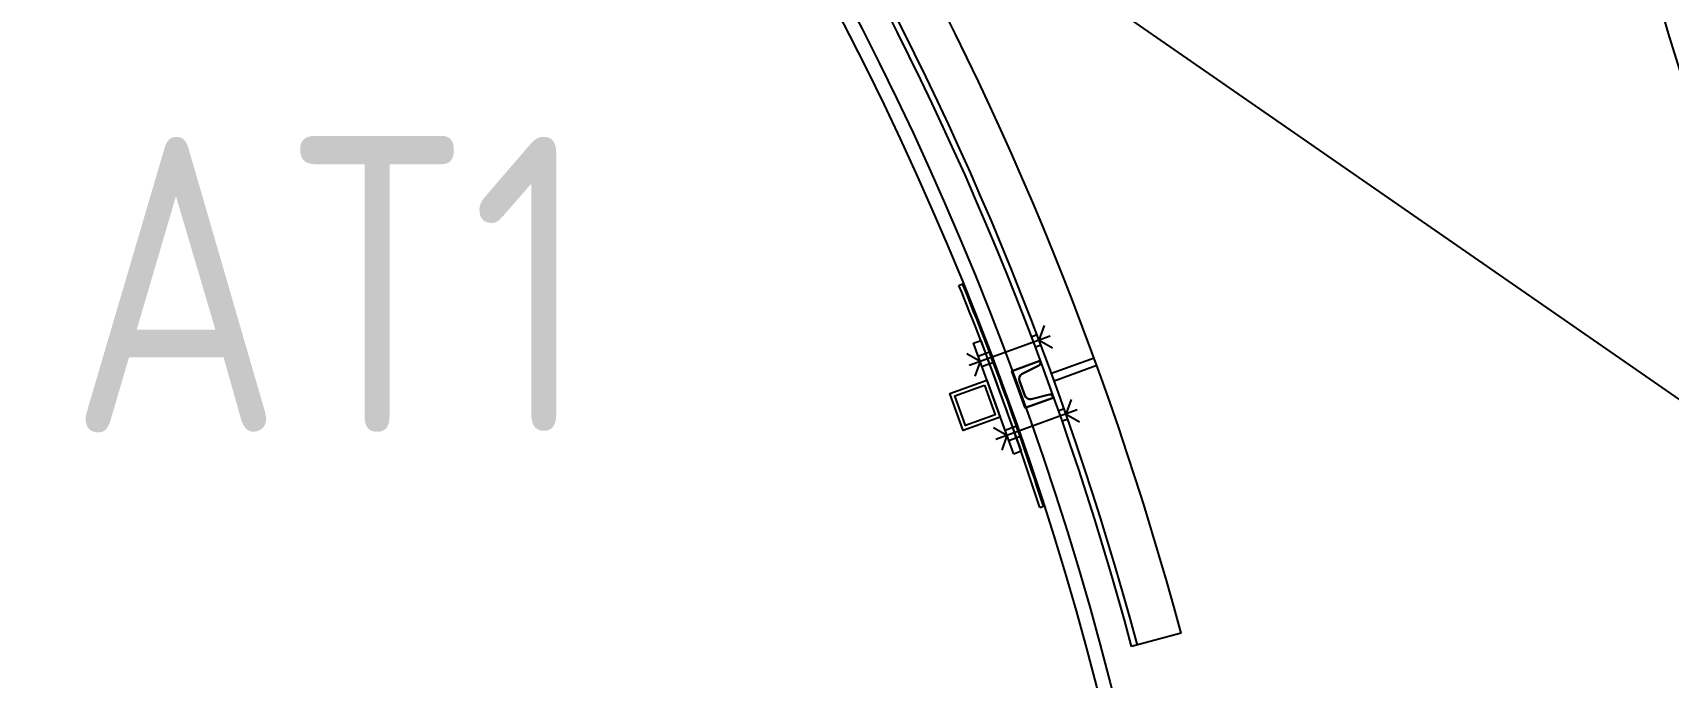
# Model space of a CAD drawing. Header units: millimetres. Extents: x -139278 to 641613, y -260926 to 217780.
# Drawn here: x 147914 to 149992, y -79610 to -78791 of the extents above; entities that cross this region are included whole.
import ezdxf
from ezdxf.enums import TextEntityAlignment as Align

# ---------------------------------------------------------------- set-up
doc = ezdxf.new("R2010")
doc.units = ezdxf.units.MM
doc.layers.add('10_30_Sektorantenne_MHA', color=21, linetype='Continuous', lineweight=25)
doc.styles.add('ISOCP', font='ISOCP', dxfattribs={"width": 0.9})

msp = doc.modelspace()

# ---------------------------------------------------------------- linework, layer by layer
for p, q in [((149090.859, -79111.995), (149095.49, -79110.111)), ((149190.317, -79174.978), (149183.268, -79177.542)), ((149192.795, -79181.525), (149199.533, -79163.027)), ((149206.893, -79176.397), (149103.618, -79213.961)), ((149195.263, -79188.076), (149188.214, -79190.64)), ((149192.795, -79181.525), (149209.843, -79191.372)), ((149117.715, -79208.834), (149100.668, -79198.987)), ((149117.715, -79208.834), (149110.978, -79227.332)), ((149129.696, -79197.027), (149115.322, -79202.256)), ((149134.644, -79210.125), (149120.107, -79215.412)), ((149208.455, -79223.698), (149262.487, -79204.032)), ((149211.875, -79233.095), (149265.908, -79213.428)), ((149226.978, -79275.472), (149233.711, -79256.972)), ((149241.074, -79270.341), (149137.807, -79307.927)), ((149224.658, -79268.867), (149217.61, -79271.432)), ((149226.978, -79275.472), (149244.027, -79285.315)), ((149151.904, -79302.797), (149134.854, -79292.953)), ((149164.045, -79290.928), (149149.509, -79296.219)), ((149229.286, -79282.081), (149222.238, -79284.646)), ((149151.904, -79302.797), (149145.17, -79321.296)), ((149168.67, -79304.143), (149154.297, -79309.375)), ((149193.593, -79394.253), (149198.352, -79392.72)), ((149373.134, -79554.222), (149310.349, -79571.045))]:
    msp.add_line(p, q)
for points in [[(149160.453, -79326.289), (149109.15, -79185.335), (149118.547, -79181.915), (149169.85, -79322.869)], [(149126.251, -79232.32), (149143.352, -79279.305), (149096.368, -79296.406), (149079.267, -79249.421)], [(149123.263, -79238.729), (149136.944, -79276.316), (149099.356, -79289.997), (149085.675, -79252.409)]]:
    msp.add_lwpolyline(points, close=True)
for points in [[(149193.63, -79207.81), (149194.28, -79209.594, -0.37930912), (149192.575, -79213.912), (149171.16, -79224.556, 0.37930912), (149167.751, -79233.192), (149174.591, -79251.986, 0.37930912), (149182.754, -79256.41), (149206, -79250.798, -0.37930912), (149210.082, -79253.01), (149210.731, -79254.795), (149175.023, -79267.791), (149157.922, -79220.807)], [(149210.731, -79254.795), (149210.082, -79253.01, 0.37930912), (149206, -79250.798), (149182.754, -79256.41, -0.37930912), (149174.591, -79251.986), (149167.751, -79233.192, -0.37930912), (149171.16, -79224.556), (149192.575, -79213.912, 0.37930912), (149194.28, -79209.594), (149193.63, -79207.81), (149157.922, -79220.807), (149175.023, -79267.791)]]:
    msp.add_lwpolyline(points, format="xyb", close=True)
for centre, radius in [((152533.062, -78035.068), 2650), ((145362.127, -80628.968), 4048.5), ((145362.127, -80628.968), 4030.5)]:
    msp.add_circle(centre, radius)
for radius, start, end in [(4152.5, 15, 45), (4087.5, 15, 45), (4095, 15, 45), (4025.5, 17.861867, 22.138133), (4030.5, 17.861867, 22.138133)]:
    msp.add_arc((145362.127, -80628.968), radius, start, end)
at = {"ltscale": 4}
msp.add_arc((145362.127, -80628.968), 4136.576, 141.160381, 309.497963, dxfattribs=at)
at = {"layer": '10_30_Sektorantenne_MHA'}
msp.add_line((149087.542, -78620.215), (150319.387, -79474.43), dxfattribs=at)

# ---------------------------------------------------------------- texts
at = {"style": 'ISOCP', "width": 0.9}
msp.add_text('AT1', height=375, dxfattribs=at).set_placement((147959.165, -79410.573), align=Align.BOTTOM_LEFT)

doc.saveas('drawing.dxf')
